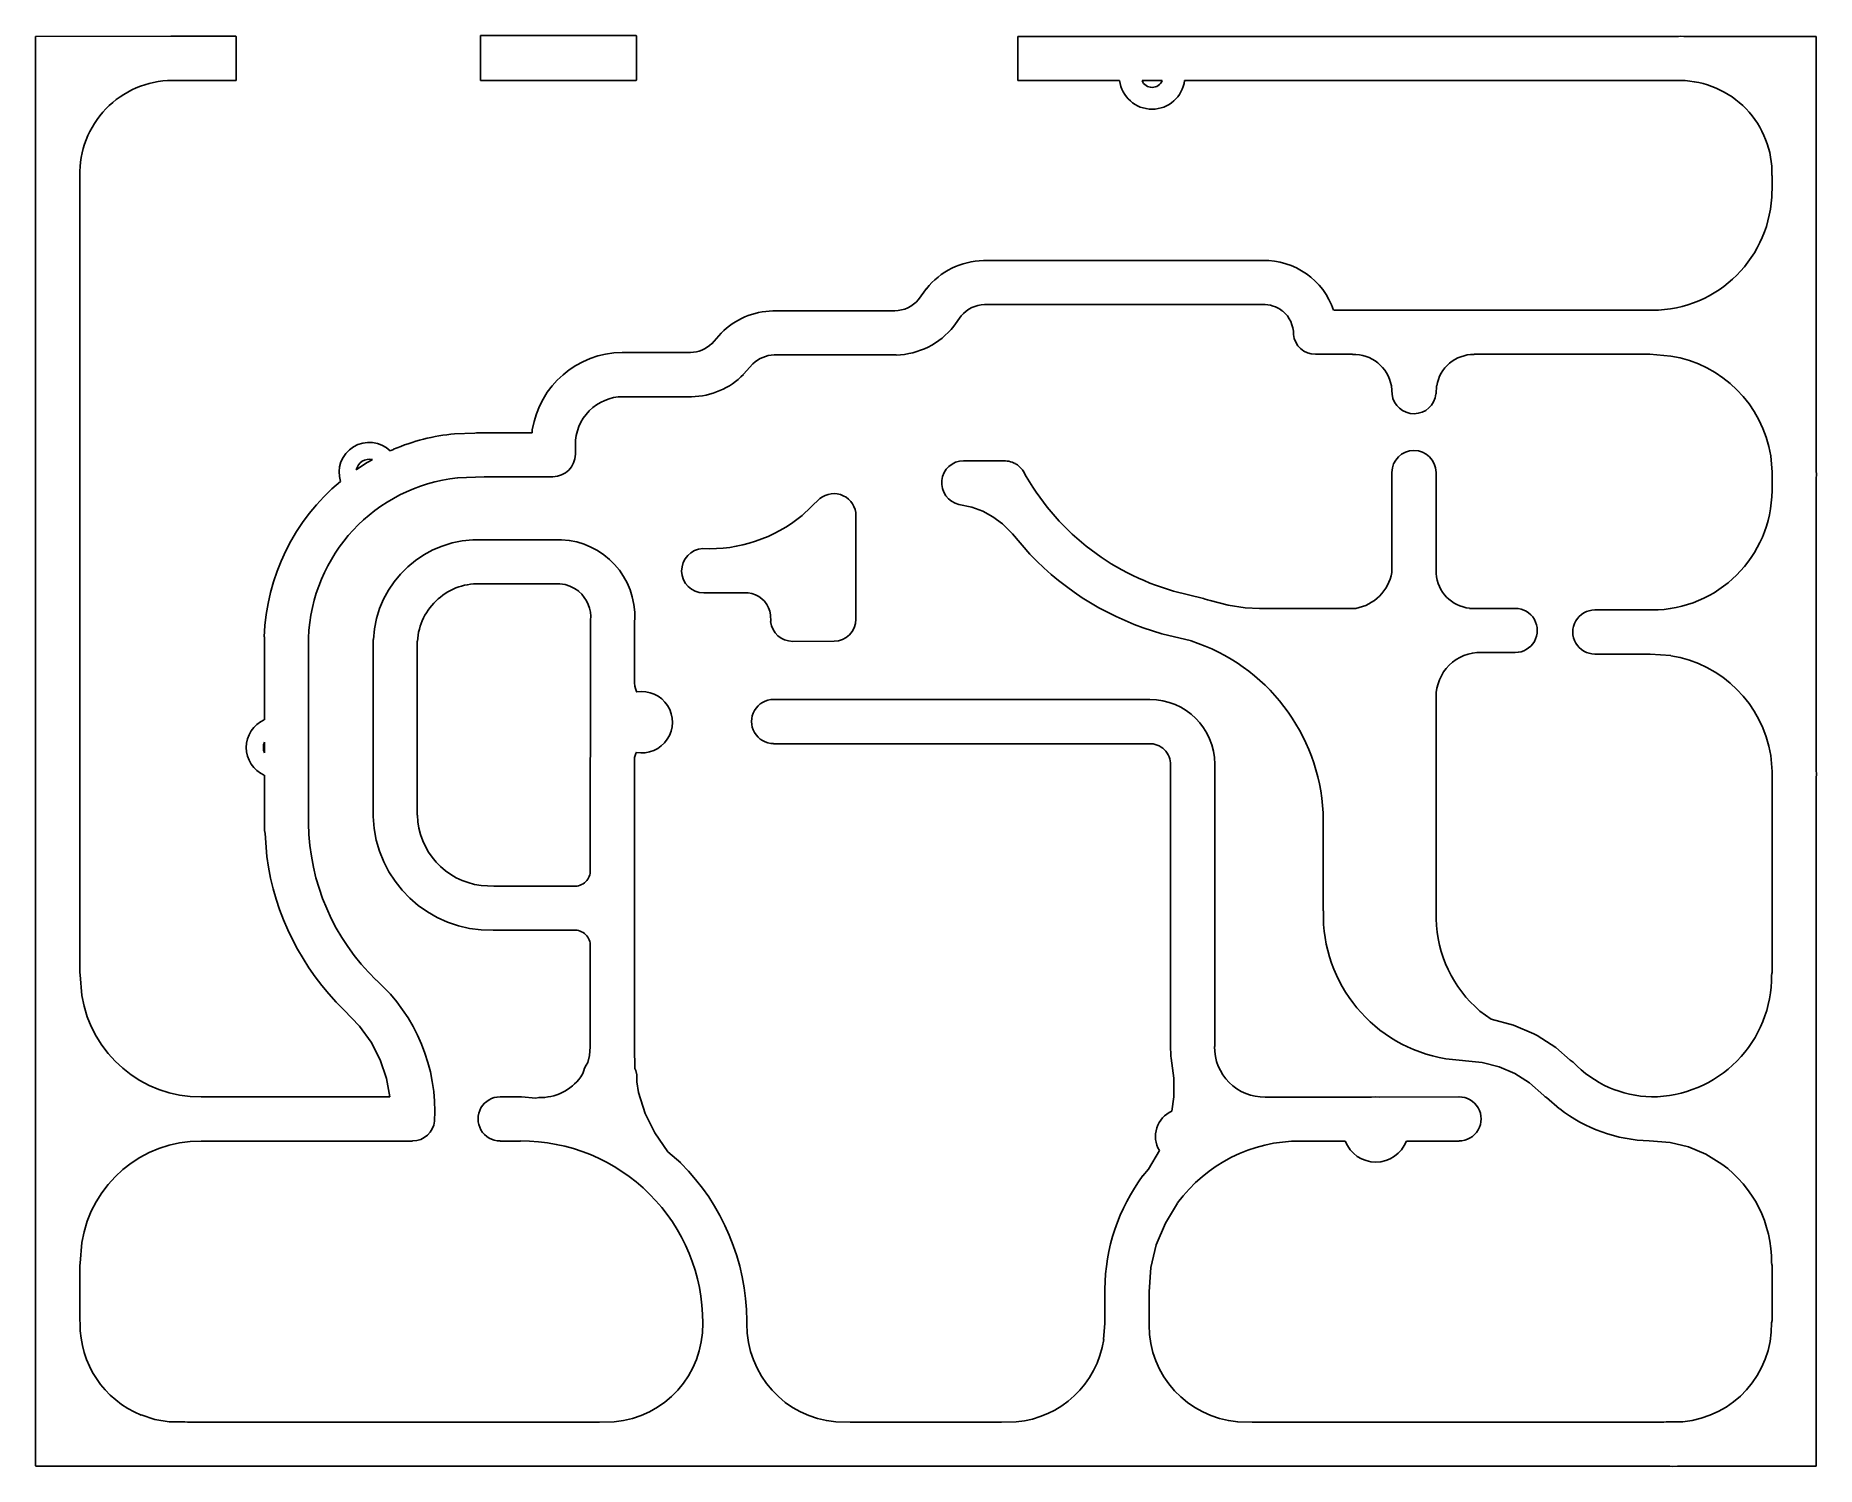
# Model space of a CAD drawing. Header units: metres. Extents: x 0 to 122, y 0 to 98.
import ezdxf

# ---------------------------------------------------------------- set-up
doc = ezdxf.new("R2010")
doc.units = ezdxf.units.M

msp = doc.modelspace()

# ---------------------------------------------------------------- linework, layer by layer
for p, q in [((0.01, 97.94), (0, 97.93)), ((0, 97.93), (0, 0.03)), ((9.27, 97.96), (0.01, 97.94)), ((13.72, 97.96), (9.27, 97.96)), ((13.74, 97.95), (13.72, 97.96)), ((13.73, 94.93), (13.74, 97.95)), ((30.48, 98), (30.47, 97.99)), ((30.47, 97.99), (30.47, 94.94)), ((41.15, 98), (30.48, 98)), ((41.16, 97.99), (41.15, 98)), ((41.16, 94.94), (41.16, 97.99)), ((67.3, 97.94), (67.29, 97.94)), ((67.29, 97.94), (67.29, 94.94)), ((112.55, 97.94), (67.3, 97.94)), ((112.72, 97.96), (112.55, 97.94)), ((112.92, 97.94), (112.72, 97.96)), ((121.97, 97.94), (112.92, 97.94)), ((121.98, 97.94), (121.97, 97.94)), ((121.98, 87.57), (121.98, 97.94)), ((9.34, 94.93), (13.73, 94.93)), ((30.47, 94.94), (30.48, 94.93)), ((30.48, 94.93), (41.15, 94.93)), ((41.15, 94.93), (41.16, 94.94)), ((67.29, 94.94), (67.29, 94.93)), ((67.29, 94.93), (74.26, 94.93)), ((77.17, 94.93), (75.8, 94.93)), ((78.71, 94.93), (112.69, 94.93)), ((3.02, 33.83), (3.02, 88.39)), ((118.96, 88.43), (118.96, 87.36)), ((121.99, 87.45), (121.98, 87.57)), ((121.98, 87.24), (121.99, 87.45)), ((121.98, 68.23), (121.98, 87.24)), ((84.07, 82.6), (64.94, 82.6)), ((61.03, 80.67), (60.49, 79.92)), ((84.04, 79.58), (65.02, 79.58)), ((58.86, 79.15), (50.51, 79.15)), ((63.42, 78.81), (62.91, 78.11)), ((110.77, 79.19), (88.93, 79.19)), ((46.96, 77.62), (46.32, 76.9)), ((44.86, 76.29), (40.18, 76.29)), ((58.96, 76.13), (50.6, 76.13)), ((90.22, 76.17), (87.68, 76.17)), ((110.6, 76.17), (98.55, 76.17)), ((112.03, 76.05), (110.6, 76.17)), ((49.14, 75.52), (48.5, 74.8)), ((44.94, 73.27), (40.25, 73.27)), ((92.93, 73.43), (92.88, 74.01)), ((95.98, 74.01), (95.94, 73.46)), ((30.08, 70.78), (28.7, 70.73)), ((30.2, 70.8), (30.08, 70.78)), ((30.35, 70.8), (30.2, 70.8)), ((34.01, 70.8), (30.35, 70.8)), ((34.03, 71), (34.01, 70.8)), ((24.51, 69.66), (24.3, 69.56)), ((36.98, 69.96), (36.98, 69.33)), ((21.97, 68.25), (22.67, 68.73)), ((22.67, 68.73), (22.85, 68.84)), ((22.85, 68.84), (23.09, 68.96)), ((63.58, 68.88), (66.23, 68.88)), ((118.96, 68.11), (118.87, 69.21)), ((30.73, 67.78), (28.92, 67.71)), ((35.43, 67.78), (30.73, 67.78)), ((92.92, 61.23), (92.92, 68.08)), ((95.95, 68.08), (95.95, 61.14)), ((118.96, 66.84), (118.96, 68.11)), ((122, 67.9), (121.98, 68.23)), ((121.98, 67.7), (122, 67.9)), ((121.98, 67.05), (121.98, 67.7)), ((53.73, 66.29), (52.52, 65.13)), ((64.14, 65.7), (63.26, 65.89)), ((121.99, 66.93), (121.98, 67.05)), ((121.98, 66.72), (121.99, 66.93)), ((121.98, 47.71), (121.98, 66.72)), ((56.2, 58.03), (56.2, 65.12)), ((64.89, 65.42), (64.14, 65.7)), ((65.59, 65.04), (64.89, 65.42)), ((66.23, 64.57), (65.59, 65.04)), ((30.68, 63.47), (36.02, 63.47)), ((66.93, 63.87), (66.23, 64.57)), ((68.11, 62.48), (66.93, 63.87)), ((35.91, 60.45), (30.61, 60.45)), ((36.27, 60.4), (35.91, 60.45)), ((36.61, 60.29), (36.27, 60.4)), ((36.92, 60.14), (36.61, 60.29)), ((37.21, 59.94), (36.92, 60.14)), ((45.77, 59.83), (48.56, 59.83)), ((77.95, 59.95), (80.01, 59.44)), ((50.21, 58.81), (50.29, 58.57)), ((50.29, 58.57), (50.34, 58.33)), ((80.01, 59.44), (80.12, 59.41)), ((80.12, 59.41), (80.28, 59.35)), ((80.28, 59.35), (80.47, 59.31)), ((80.47, 59.31), (81.69, 58.98)), ((81.69, 58.98), (82.86, 58.8)), ((82.86, 58.8), (83.85, 58.77)), ((83.85, 58.77), (90.45, 58.77)), ((98.24, 58.77), (101.37, 58.77)), ((106.82, 58.67), (110.74, 58.67)), ((38.02, 48.75), (38.02, 57.96)), ((41.04, 57.97), (41.04, 53.68)), ((50.34, 58.33), (50.36, 57.86)), ((15.67, 56.82), (15.67, 51.13)), ((18.7, 56.74), (18.7, 44.04)), ((23.13, 44.5), (23.13, 56.63)), ((26.15, 56.53), (26.15, 44.61)), ((51.87, 56.51), (54.7, 56.52)), ((79.18, 56.54), (77.15, 57.03)), ((101.37, 55.75), (99.04, 55.75)), ((110.62, 55.64), (106.82, 55.64)), ((112.03, 55.53), (110.62, 55.64)), ((41.04, 53.68), (41.06, 53.45)), ((41.06, 53.45), (41.09, 53.29)), ((41.09, 53.29), (41.14, 53.15)), ((41.14, 53.15), (41.19, 53.04)), ((50.56, 52.53), (76.33, 52.53)), ((95.95, 52.7), (95.95, 37.51)), ((15.67, 48.88), (15.67, 49.6)), ((41.12, 48.84), (41.07, 48.7)), ((41.16, 48.91), (41.12, 48.84)), ((76.28, 49.5), (50.56, 49.5)), ((38, 48.37), (38.02, 48.75)), ((38, 40.85), (38, 48.37)), ((41.04, 48.56), (41.03, 48.39)), ((41.03, 48.39), (41.03, 28.69)), ((41.07, 48.7), (41.04, 48.56)), ((77.75, 28.7), (77.75, 48.04)), ((80.78, 48.1), (80.78, 28.76)), ((118.96, 47.59), (118.87, 48.69)), ((118.96, 33.83), (118.96, 47.59)), ((122, 47.38), (121.98, 47.71)), ((15.67, 47.35), (15.67, 44.23)), ((121.98, 47.18), (122, 47.38)), ((121.98, 0.03), (121.98, 47.18)), ((15.67, 44.23), (15.67, 44.08)), ((15.67, 44.08), (15.67, 43.7)), ((88.22, 38.05), (88.21, 44.76)), ((15.67, 43.7), (15.68, 43.55)), ((15.68, 43.55), (15.72, 43.35)), ((15.72, 43.35), (15.84, 41.78)), ((30.52, 39.79), (31.39, 39.75)), ((31.39, 39.75), (36.88, 39.75)), ((36.87, 36.73), (31.35, 36.73)), ((38, 28.73), (38, 35.63)), ((3.05, 33.66), (3.02, 33.83)), ((3.16, 32.25), (3.05, 33.66)), ((118.93, 33.66), (118.96, 33.83)), ((21.12, 31.26), (22.19, 30.16)), ((98.95, 31.19), (99.72, 30.63)), ((99.72, 30.63), (101.25, 30.23)), ((22.19, 30.16), (22.99, 29.06)), ((101.25, 30.23), (102.65, 29.63)), ((102.65, 29.63), (102.86, 29.52)), ((102.86, 29.52), (104.16, 28.69)), ((22.99, 29.06), (23.61, 27.85)), ((37.84, 27.67), (37.95, 28.14)), ((37.95, 28.14), (38, 28.73)), ((41.03, 28.69), (41.06, 27.25)), ((77.78, 28.24), (77.75, 28.7)), ((77.78, 28.1), (77.78, 28.24)), ((77.79, 27.96), (77.78, 28.1)), ((104.16, 28.69), (105.14, 27.83)), ((23.61, 27.85), (24.04, 26.57)), ((37.35, 26.68), (37.5, 26.92)), ((37.5, 26.92), (37.55, 27.11)), ((37.55, 27.11), (37.61, 27.28)), ((37.61, 27.28), (37.72, 27.49)), ((37.72, 27.49), (37.84, 27.67)), ((41.06, 27.25), (41.11, 27.11)), ((41.11, 27.11), (41.18, 26.83)), ((77.97, 26.59), (77.79, 27.96)), ((99.11, 27.67), (96.61, 27.92)), ((100.26, 27.37), (99.11, 27.67)), ((101.34, 26.9), (100.26, 27.37)), ((102.34, 26.27), (101.34, 26.9)), ((105.14, 27.83), (105.34, 27.68)), ((24.04, 26.57), (24.26, 25.31)), ((41.18, 26.83), (41.2, 26.54)), ((41.2, 26.54), (41.19, 26.33)), ((41.19, 26.33), (41.31, 25.61)), ((77.97, 25.31), (77.97, 26.59)), ((103.32, 25.41), (102.34, 26.27)), ((24.26, 25.31), (11.35, 25.31)), ((31.82, 25.31), (33.28, 25.31)), ((33.28, 25.31), (34.27, 25.23)), ((34.27, 25.23), (34.48, 25.27)), ((41.31, 25.61), (41.77, 24.18)), ((77.84, 24.34), (77.97, 25.31)), ((84.24, 25.3), (91.53, 25.3)), ((91.53, 25.3), (91.82, 25.32)), ((91.82, 25.32), (92.1, 25.3)), ((92.1, 25.3), (97.51, 25.31)), ((103.43, 25.32), (103.32, 25.41)), ((103.52, 25.26), (103.43, 25.32)), ((104.41, 24.48), (103.52, 25.26)), ((41.77, 24.18), (42.43, 22.84)), ((25.83, 22.28), (11.35, 22.28)), ((33.22, 22.28), (31.82, 22.28)), ((42.43, 22.84), (43.32, 21.55)), ((89.72, 22.28), (86.66, 22.28)), ((97.52, 22.28), (93.91, 22.28)), ((111.98, 22.18), (110.55, 22.29)), ((113.24, 21.88), (111.98, 22.18)), ((43.32, 21.55), (44.21, 20.78)), ((76.25, 20.36), (76.99, 21.64)), ((114.43, 21.38), (113.24, 21.88)), ((115.53, 20.71), (114.43, 21.38)), ((75.86, 19.91), (76.25, 20.36)), ((78.24, 18.04), (77.4, 16.67)), ((77.4, 16.67), (76.78, 15.18)), ((3.16, 15.34), (3.05, 13.93)), ((76.78, 15.18), (76.41, 13.62)), ((3.05, 13.93), (3.02, 13.76)), ((3.02, 13.76), (3.02, 9.99)), ((76.41, 13.62), (76.28, 11.95)), ((118.96, 13.76), (118.93, 13.93)), ((118.96, 9.99), (118.96, 13.76)), ((73.25, 9.8), (73.26, 12.13)), ((76.28, 11.95), (76.28, 9.66)), ((3.02, 9.99), (3.05, 9.8)), ((48.73, 9.98), (48.73, 9.77)), ((73.17, 8.69), (73.25, 9.8)), ((118.93, 9.84), (118.96, 9.99)), ((7.22, 3.52), (8.16, 3.22)), ((8.16, 3.22), (9.14, 3.06)), ((9.14, 3.06), (10.23, 3.05)), ((10.23, 3.05), (10.41, 3.03)), ((10.41, 3.03), (38.63, 3.03)), ((38.63, 3.03), (39.63, 3.05)), ((54.82, 3.05), (55.81, 3.03)), ((55.81, 3.03), (66.17, 3.03)), ((66.17, 3.03), (67.17, 3.05)), ((82.35, 3.05), (83.34, 3.03)), ((83.34, 3.03), (111.55, 3.03)), ((111.55, 3.03), (111.71, 3.06)), ((111.71, 3.06), (111.82, 3.05)), ((111.82, 3.05), (112.85, 3.06)), ((0, 0.03), (0.01, 0.01)), ((0.01, 0.01), (111.96, 0.01)), ((111.96, 0.01), (112.17, 0)), ((112.17, 0), (112.48, 0.01)), ((112.17, 0), (112.17, 0)), ((112.48, 0.01), (121.98, 0.02)), ((121.98, 0.02), (121.98, 0.03))]:
    msp.add_line(p, q)
for centre, radius, start, end in [((9.4, 88.56), 6.37, 90.4653, 181.563), ((76.49, 95.2), 2.24, 186.8733, 353.1267), ((76.49, 95.19), 0.738, 201.0623, 338.9377), ((112.6, 88.57), 6.36, 358.7176, 89.1414), ((110.74, 87.4), 8.21, 270.2197, 359.6766), ((65.06, 77.43), 5.17, 91.4058, 141.2505), ((84.17, 77.58), 5.02, 18.6429, 91.0924), ((58.83, 81.31), 2.16, 270.7321, 320.0683), ((65.06, 77.43), 2.15, 91.207, 140.1331), ((84.15, 77.55), 2.03, 50.8464, 93.0582), ((50.63, 74.01), 5.14, 91.3071, 135.4017), ((58.82, 81.33), 5.21, 271.495, 321.7322), ((84.13, 77.55), 2.05, 359.3848, 50.3377), ((44.82, 78.46), 2.16, 271.2443, 313.945), ((87.68, 77.68), 1.51, 185.6417, 270.0117), ((40.24, 70.01), 6.29, 90.5872, 170.9012), ((50.64, 73.97), 2.16, 91.1682, 134.0211), ((90.31, 73.56), 2.61, 9.9649, 92.0811), ((98.51, 73.61), 2.55, 89.0869, 171.1495), ((110.74, 67.92), 8.23, 9.016, 81.0099), ((44.82, 78.45), 5.19, 271.3806, 315.2106), ((40.25, 70), 3.27, 90.1032, 180.5997), ((94.43, 73.61), 1.51, 186.7379, 354.3385), ((22.86, 68.07), 2.07, 46.059, 197.2624), ((30.13, 56.34), 14.46, 95.6479, 112.8605), ((94.43, 68.08), 1.51, 0.0434, 179.9566), ((22.86, 68.08), 0.906, 75.7422, 169.1076), ((35.41, 69.35), 1.57, 270.9101, 359.0561), ((63.58, 67.37), 1.51, 89.9733, 257.6828), ((66.32, 67.2), 1.68, 62.4624, 92.9347), ((66.39, 67.36), 1.51, 32.7021, 61.8902), ((30.08, 56.35), 14.42, 129.6116, 178.1137), ((30.12, 56.34), 11.43, 96.0696, 177.997), ((82.64, 76.38), 17.08, 208.6947, 254.0599), ((54.69, 65.12), 1.51, 0.043, 129.3915), ((110.74, 66.88), 8.22, 270.0263, 359.6645), ((46.15, 72.85), 10, 267.4938, 309.5447), ((30.34, 56.27), 7.21, 87.2744, 177.1457), ((35.78, 58.21), 5.27, 357.4508, 87.3888), ((45.77, 61.35), 1.51, 92.0378, 181.0856), ((82.63, 76.34), 20.07, 223.6875, 254.1754), ((45.77, 61.34), 1.51, 180.9785, 270.0432), ((89.89, 61.81), 3.09, 280.4168, 349.1387), ((98.48, 61.3), 2.53, 183.4253, 264.5972), ((30.34, 56.27), 4.19, 86.2708, 176.4845), ((35.75, 58.18), 2.28, 354.4157, 50.1136), ((48.64, 58.13), 1.71, 23.4761, 92.8229), ((101.37, 57.26), 1.51, 269.9759, 90.0241), ((106.82, 57.15), 1.51, 89.9759, 270.0241), ((51.86, 58.02), 1.51, 185.9289, 270.3236), ((54.69, 58.03), 1.51, 270.3084, 359.9733), ((75.12, 44.07), 13.11, 3.0153, 71.9895), ((98.97, 52.73), 3.02, 88.6612, 180.5131), ((110.74, 47.4), 8.23, 9.0167, 81.0171), ((41.53, 50.97), 2.1, 259.7188, 99.2932), ((50.56, 51.02), 1.51, 89.9759, 270.0241), ((76.34, 48.09), 4.44, 0.0988, 90.0661), ((16.5, 49.24), 2.07, 113.6841, 246.3159), ((16.5, 49.24), 0.897, 156.6192, 203.3808), ((76.33, 48.08), 1.42, 358.2907, 92.0373), ((33.89, 44.25), 15.2, 180.7846, 226.0507), ((31.14, 44.74), 8.01, 181.6629, 271.5056), ((31.14, 44.74), 4.99, 181.5333, 262.8721), ((33.88, 44.26), 18.22, 187.8283, 225.5204), ((36.94, 40.8), 1.06, 266.2862, 2.2691), ((98.23, 37.8), 10.01, 178.5388, 260.6764), ((36.94, 35.67), 1.06, 357.7622, 93.6818), ((104.42, 37.66), 8.47, 181.0394, 229.8041), ((15.27, 24.32), 12.08, 356.7997, 48.0551), ((110.69, 33.55), 8.24, 270.1038, 0.7134), ((11.3, 33.55), 8.24, 189.0391, 270.3679), ((84.19, 28.71), 3.42, 179.2229, 270.802), ((110.87, 32.94), 7.63, 223.5541, 268.7449), ((34.56, 28.71), 3.45, 268.5477, 323.7852), ((31.82, 23.8), 1.51, 89.9768, 270.0232), ((97.52, 23.8), 1.51, 270.0288, 90.0675), ((110.87, 32.9), 10.61, 232.5125, 268.2543), ((25.83, 23.8), 1.51, 269.9953, 354.3537), ((78.6, 22.61), 1.88, 113.666, 210.9946), ((11.3, 14.04), 8.24, 89.6321, 170.9609), ((33.27, 9.85), 12.44, 359.7963, 90.2374), ((86.57, 11.97), 10.31, 89.5139, 143.9119), ((91.82, 23.08), 2.24, 200.8941, 339.1932), ((33.32, 9.88), 15.4, 0.3717, 45.0528), ((86.43, 12.05), 13.17, 143.3353, 179.645), ((110.66, 14.02), 8.27, 359.3882, 53.9386), ((9.73, 9.71), 6.68, 179.2297, 247.9605), ((39.04, 9.69), 6.67, 275.0355, 0.9938), ((55.4, 9.69), 6.67, 179.3519, 264.9816), ((112.25, 9.71), 6.68, 275.1086, 1.0928), ((66.59, 9.68), 6.66, 274.9911, 351.4847), ((82.93, 9.68), 6.65, 180.1058, 265.0327)]:
    msp.add_arc(centre, radius, start, end)

doc.saveas('drawing.dxf')
